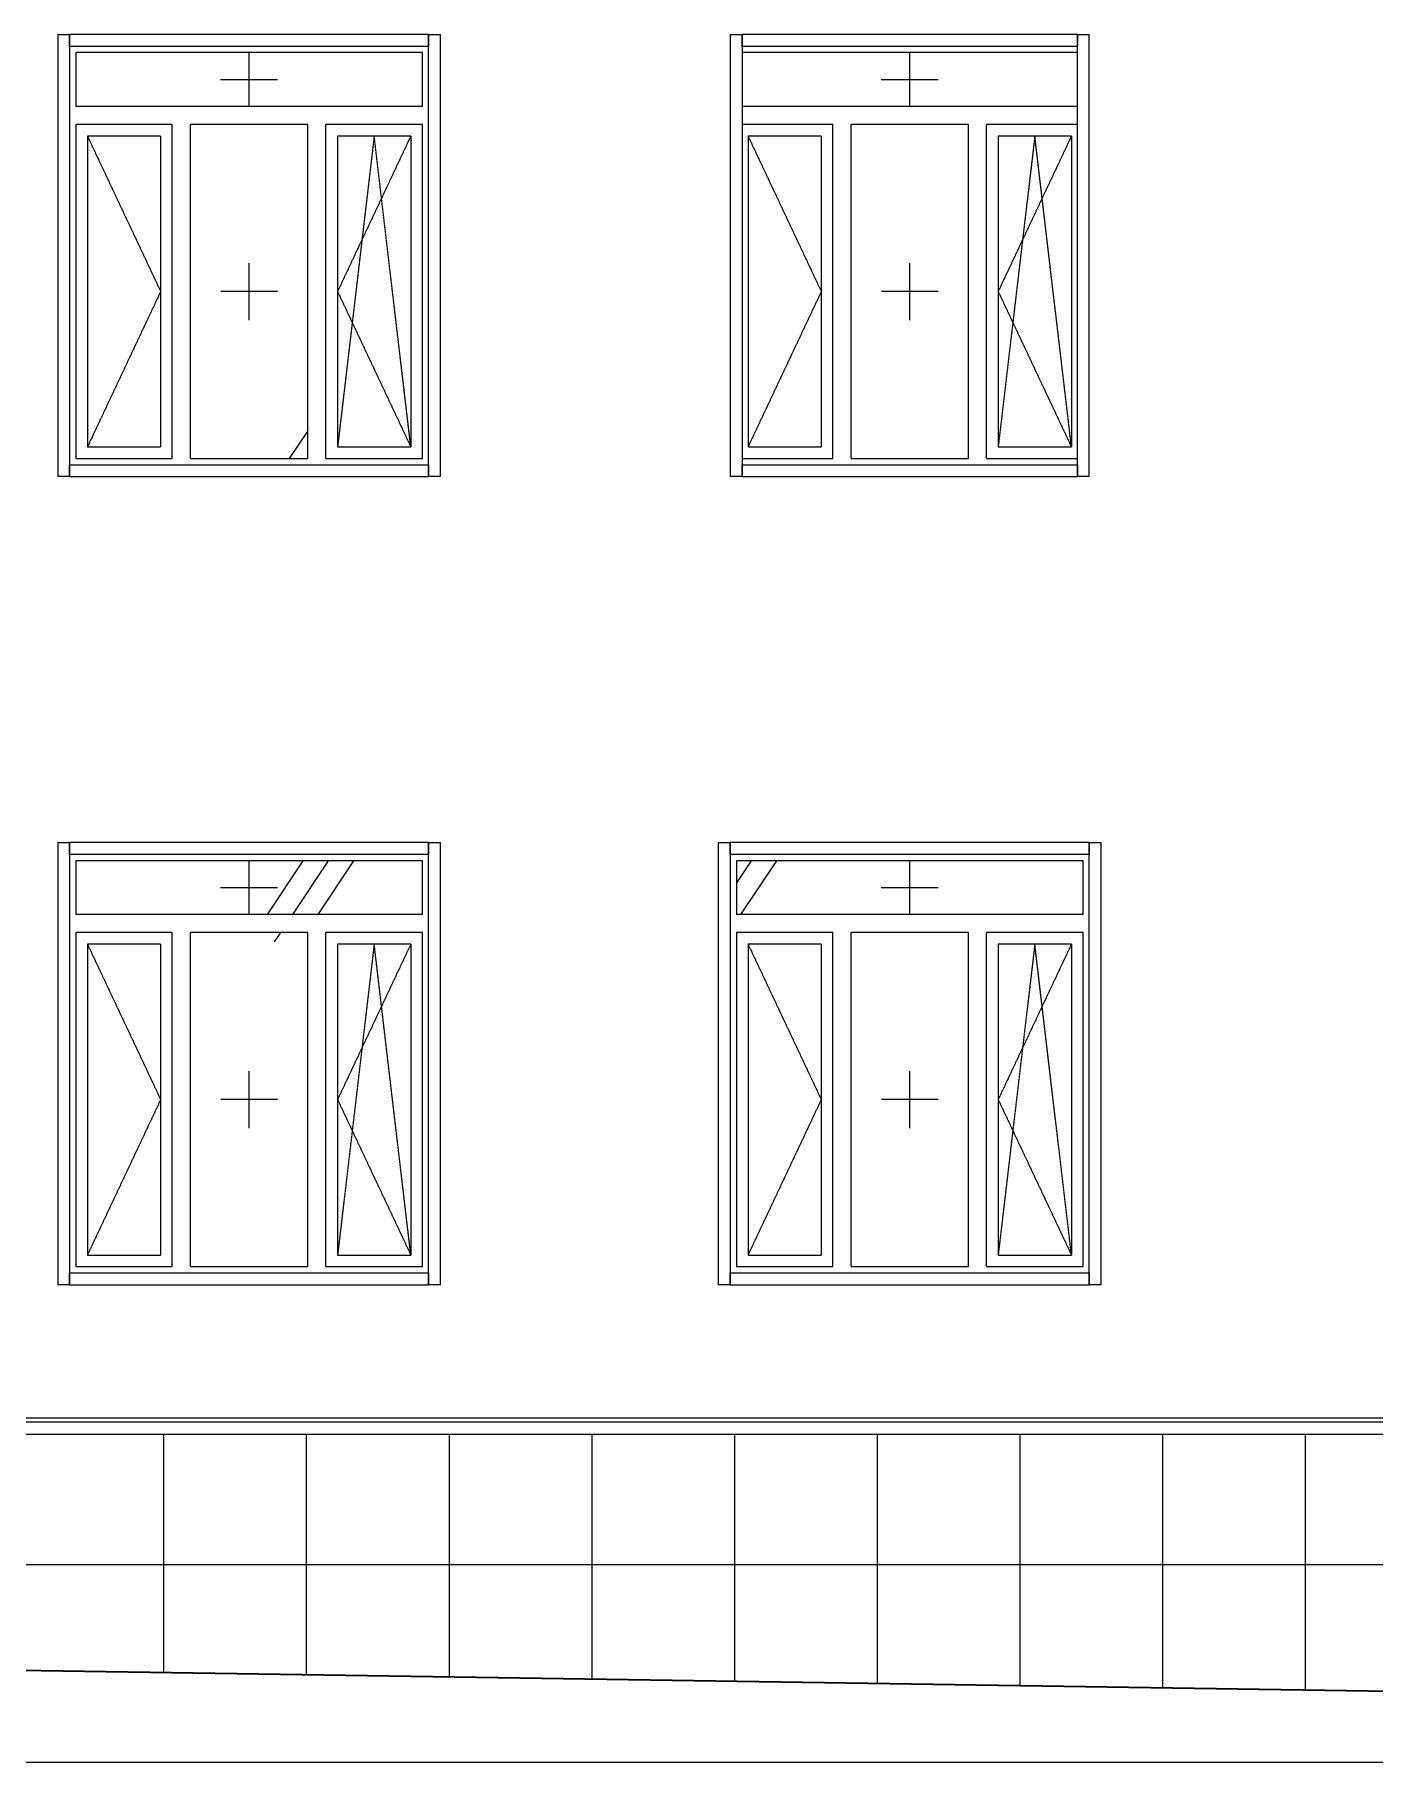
# Model space of a CAD drawing. Header units: millimetres. Extents: x -515342 to 330399, y -224905 to 507333.
# Drawn here: x 287671 to 293306, y 818 to 8088 of the extents above; entities that cross this region are included whole.
import ezdxf

# ---------------------------------------------------------------- set-up
doc = ezdxf.new("R2010")
doc.units = ezdxf.units.MM
doc.linetypes.add('ASVP_Штриховая_ш2 п1', pattern=[3, 2, -1])
doc.layers.get('0').update_dxf_attribs({"lineweight": 0})
for name, color, linetype, lineweight in [('Витраж', 7, 'Continuous', 0), ('Линии', 7, 'Continuous', 0), ('Ограждение', 7, 'Continuous', 0), ('Окна', 7, 'Continuous', 0), ('Окна открывание', 7, 'Continuous', 0), ('Стены внутренние', 7, 'Continuous', 0), ('Стены наружные', 7, 'Continuous', 0), ('Стены штриховка поверхности', 7, 'Continuous', 0)]:
    doc.layers.add(name, color=color, linetype=linetype, lineweight=lineweight)
pattern_1 = [(236.31, (995.8, 1244.6), (-1777.9963, -3556.002), [641.067, -5769.603]), (236.31, (1031.34, 1137.9), (-1777.9963, -3556.002), [384.64, -6026.03]), (236.31, (818, 1137.9), (-1777.9963, -3556.002), [384.64, -6026.03])]

# ---------------------------------------------------------------- blocks, each defined once
blk = doc.blocks.new('Окно_ПВХ_3Створки_1Фрамуга-верх - АР_Окно_ОП_1820_h_х1570_3ст2фр-в-V8-О_АР_Эскиз_Фасад 1-12 копия 1')
at = {"layer": 'Окна'}
h = blk.add_hatch(dxfattribs=at)
h.set_pattern_fill('FP_1', color=256, style=0, pattern_type=2)
h.set_pattern_definition(pattern_1)
h.paths.add_polyline_path([(68633, 885), (68708.2, 885), (68708.2, 2193), (68400.2, 2193), (68400.2, 885), (68409.3, 885)])
at = {"layer": 'Окна открывание'}
h = blk.add_hatch(dxfattribs=at)
h.set_pattern_fill('FP_1', color=256, style=0, pattern_type=2)
h.set_pattern_definition(pattern_1)
h.paths.add_polyline_path([(67299.2, 2318), (68757.2, 2318), (68757.2, 2544), (67299.2, 2544), (67299.2, 2412.7)])
h = blk.add_hatch(dxfattribs=at)
h.set_pattern_fill('FP_1', color=256, style=0, pattern_type=2)
h.set_pattern_definition(pattern_1)
h.paths.add_polyline_path([(67962, 836), (68275.2, 836), (68275.2, 2242), (67781.2, 2242), (67781.2, 836)])
at = {"layer": 'Окна'}
for p, q in [((68757.2, 2544), (67299.2, 2544)), ((67299.2, 2544), (67299.2, 2318)), ((68757.2, 2318), (68757.2, 2544)), ((68757.2, 2318), (67299.2, 2318)), ((67705.2, 2242), (67299.2, 2242)), ((67299.2, 2242), (67299.2, 836)), ((67348.2, 2193), (67348.2, 885)), ((67656.2, 2193), (67348.2, 2193)), ((67656.2, 2193), (67656.2, 885)), ((67705.2, 836), (67705.2, 2242)), ((68275.2, 2242), (67781.2, 2242)), ((67781.2, 836), (67781.2, 2242)), ((68275.2, 836), (68275.2, 2242)), ((68757.2, 2242), (68351.2, 2242)), ((68351.2, 836), (68351.2, 2242)), ((68400.2, 2193), (68400.2, 885)), ((68708.2, 2193), (68400.2, 2193)), ((68708.2, 2193), (68708.2, 885)), ((68757.2, 836), (68757.2, 2242)), ((67348.2, 885), (67656.2, 885)), ((68400.2, 885), (68708.2, 885)), ((67299.2, 836), (67705.2, 836)), ((67781.2, 836), (68275.2, 836)), ((68351.2, 836), (68757.2, 836))]:
    blk.add_line(p, q, dxfattribs=at)
at = {"layer": 'Окна открывание', "linetype": 'ASVP_Штриховая_ш2 п1'}
for p, q in [((68028.2, 2318), (68028.2, 2544)), ((67908.2, 2431), (68148.2, 2431)), ((67348.2, 2193), (67656.2, 1539)), ((68554.2, 2193), (68400.2, 885)), ((68708.2, 2193), (68400.2, 1539)), ((68708.2, 885), (68554.2, 2193)), ((68028.2, 1419), (68028.2, 1659)), ((67656.2, 1539), (67348.2, 885)), ((68148.2, 1539), (67908.2, 1539)), ((68400.2, 1539), (68708.2, 885))]:
    blk.add_line(p, q, dxfattribs=at)
blk = doc.blocks.new('Окно_ПВХ_3Створки_1Фрамуга-верх - АР_Окно_ОП_1820_h_х1570_3ст2фр-в-V9-О_АР_Эскиз_Фасад 1-12 копия 1')
at = {"layer": 'Окна'}
h = blk.add_hatch(dxfattribs=at)
h.set_pattern_fill('FP_1', color=256, style=0, pattern_type=2)
h.set_pattern_definition(pattern_1)
h.paths.add_polyline_path([(64830.6, 885), (64878, 885), (64878, 2193), (64570, 2193), (64570, 885), (64607, 885)])
at = {"layer": 'Окна открывание'}
h = blk.add_hatch(dxfattribs=at)
h.set_pattern_fill('FP_1', color=256, style=0, pattern_type=2)
h.set_pattern_definition(pattern_1)
h.paths.add_polyline_path([(65369.2, 2318), (65979, 2318), (65979, 2544), (64521, 2544), (64521, 2318), (65080, 2318)])
h = blk.add_hatch(dxfattribs=at)
h.set_pattern_fill('FP_1', color=256, style=0, pattern_type=2)
h.set_pattern_definition(pattern_1)
h.paths.add_polyline_path([(65003, 836), (65497, 836), (65497, 2242), (65003, 2242), (65003, 887.4)])
at = {"layer": 'Окна'}
for p, q in [((65979, 2544), (64521, 2544)), ((64521, 2544), (64521, 2318)), ((65979, 2318), (65979, 2544)), ((65979, 2318), (64521, 2318)), ((64927, 2242), (64521, 2242)), ((64521, 2242), (64521, 836)), ((64570, 2193), (64570, 885)), ((64878, 2193), (64570, 2193)), ((64878, 2193), (64878, 885)), ((64927, 836), (64927, 2242)), ((65497, 2242), (65003, 2242)), ((65003, 836), (65003, 2242)), ((65497, 836), (65497, 2242)), ((65979, 2242), (65573, 2242)), ((65573, 836), (65573, 2242)), ((65622, 2193), (65622, 885)), ((65930, 2193), (65622, 2193)), ((65930, 2193), (65930, 885)), ((65979, 836), (65979, 2242)), ((64570, 885), (64878, 885)), ((65622, 885), (65930, 885)), ((64521, 836), (64927, 836)), ((65003, 836), (65497, 836)), ((65573, 836), (65979, 836))]:
    blk.add_line(p, q, dxfattribs=at)
at = {"layer": 'Окна открывание', "linetype": 'ASVP_Штриховая_ш2 п1'}
for p, q in [((65250, 2318), (65250, 2544)), ((65130, 2431), (65370, 2431)), ((64570, 2193), (64878, 1539)), ((65776, 2193), (65622, 885)), ((65930, 2193), (65622, 1539)), ((65930, 885), (65776, 2193)), ((65250, 1419), (65250, 1659)), ((64878, 1539), (64570, 885)), ((65370, 1539), (65130, 1539)), ((65622, 1539), (65930, 885))]:
    blk.add_line(p, q, dxfattribs=at)
blk = doc.blocks.new('Окно_ПВХ_3Створки_1Фрамуга-верх - АР_Окно_ОП_1820_h_х1570_3ст2фр-в-V46-О_АР_Эскиз_Фасад 1-12 копия 1')
at = {"layer": 'Окна'}
h = blk.add_hatch(dxfattribs=at)
h.set_pattern_fill('FP_1', color=256, style=0, pattern_type=2)
h.set_pattern_definition(pattern_1)
h.paths.add_polyline_path([(68409.3, 4285), (68708.2, 4285), (68708.2, 5593), (68400.2, 5593), (68400.2, 4285)])
at = {"layer": 'Окна открывание'}
h = blk.add_hatch(dxfattribs=at)
h.set_pattern_fill('FP_1', color=256, style=0, pattern_type=2)
h.set_pattern_definition(pattern_1)
h.paths.add_polyline_path([(68185.7, 4236), (68275.2, 4236), (68275.2, 5642), (67781.2, 5642), (67781.2, 4236), (67962, 4236)])
at = {"layer": 'Окна'}
for p, q in [((68733.2, 5944), (67323.2, 5944)), ((68733.2, 5718), (67323.2, 5718)), ((67705.2, 5642), (67323.2, 5642)), ((67705.2, 4236), (67705.2, 5642)), ((68275.2, 5642), (67781.2, 5642)), ((67781.2, 4236), (67781.2, 5642)), ((68275.2, 4236), (68275.2, 5642)), ((68733.2, 5642), (68351.2, 5642)), ((68351.2, 4236), (68351.2, 5642)), ((67348.2, 5593), (67348.2, 4285)), ((67656.2, 5593), (67348.2, 5593)), ((67656.2, 5593), (67656.2, 4285)), ((68400.2, 5593), (68400.2, 4285)), ((68708.2, 5593), (68400.2, 5593)), ((68708.2, 5593), (68708.2, 4285)), ((67323.2, 4236), (67705.2, 4236)), ((67348.2, 4285), (67656.2, 4285)), ((67781.2, 4236), (68275.2, 4236)), ((68351.2, 4236), (68733.2, 4236)), ((68400.2, 4285), (68708.2, 4285))]:
    blk.add_line(p, q, dxfattribs=at)
at = {"layer": 'Окна открывание', "linetype": 'ASVP_Штриховая_ш2 п1'}
for p, q in [((68028.2, 5718), (68028.2, 5944)), ((67908.2, 5831), (68148.2, 5831)), ((67348.2, 5593), (67656.2, 4939)), ((68554.2, 5593), (68400.2, 4285)), ((68708.2, 5593), (68400.2, 4939)), ((68708.2, 4285), (68554.2, 5593)), ((68028.2, 4819), (68028.2, 5059)), ((67656.2, 4939), (67348.2, 4285)), ((68148.2, 4939), (67908.2, 4939)), ((68400.2, 4939), (68708.2, 4285))]:
    blk.add_line(p, q, dxfattribs=at)
blk = doc.blocks.new('Окно_ПВХ_3Створки_1Фрамуга-верх - АР_Окно_ОП_1820_h_х1570_3ст2фр-в-V47-О_АР_Эскиз_Фасад 1-12 копия 1')
at = {"layer": 'Окна'}
h = blk.add_hatch(dxfattribs=at)
h.set_pattern_fill('FP_1', color=256, style=0, pattern_type=2)
h.set_pattern_definition(pattern_1)
h.paths.add_polyline_path([(64570, 4285), (64878, 4285), (64878, 5593), (64570, 5593), (64570, 4427.6)])
at = {"layer": 'Окна открывание'}
h = blk.add_hatch(dxfattribs=at)
h.set_pattern_fill('FP_1', color=256, style=0, pattern_type=2)
h.set_pattern_definition(pattern_1)
h.paths.add_polyline_path([(65130, 4236), (65497, 4236), (65497, 5642), (65003, 5642), (65003, 4236), (65098.4, 4236)])
at = {"layer": 'Окна'}
for p, q in [((65979, 5944), (64521, 5944)), ((64521, 5944), (64521, 5718)), ((65979, 5718), (65979, 5944)), ((65979, 5718), (64521, 5718)), ((64927, 5642), (64521, 5642)), ((64521, 5642), (64521, 4236)), ((64927, 4236), (64927, 5642)), ((65497, 5642), (65003, 5642)), ((65003, 4236), (65003, 5642)), ((65497, 4236), (65497, 5642)), ((65979, 5642), (65573, 5642)), ((65573, 4236), (65573, 5642)), ((65979, 4236), (65979, 5642)), ((64570, 5593), (64570, 4285)), ((64878, 5593), (64570, 5593)), ((64878, 5593), (64878, 4285)), ((65622, 5593), (65622, 4285)), ((65930, 5593), (65622, 5593)), ((65930, 5593), (65930, 4285)), ((64521, 4236), (64927, 4236)), ((64570, 4285), (64878, 4285)), ((65003, 4236), (65497, 4236)), ((65573, 4236), (65979, 4236)), ((65622, 4285), (65930, 4285))]:
    blk.add_line(p, q, dxfattribs=at)
at = {"layer": 'Окна открывание', "linetype": 'ASVP_Штриховая_ш2 п1'}
for p, q in [((65250, 5718), (65250, 5944)), ((65130, 5831), (65370, 5831)), ((64570, 5593), (64878, 4939)), ((65776, 5593), (65622, 4285)), ((65930, 5593), (65622, 4939)), ((65930, 4285), (65776, 5593)), ((65250, 4819), (65250, 5059)), ((64878, 4939), (64570, 4285)), ((65370, 4939), (65130, 4939)), ((65622, 4939), (65930, 4285))]:
    blk.add_line(p, q, dxfattribs=at)
blk = doc.blocks.new('Прямоугольный импост - АР_Откос_Металлический_50х330 Белый Правый-9899488-О_АР_Эскиз_Фасад 1-12 копия 1')
at = {"layer": 'Витраж'}
for p, q in [((30162.6, 2570), (30162.6, 2620)), ((31672.6, 2620), (30162.6, 2620)), ((31672.6, 2620), (31672.6, 2570)), ((31672.6, 2570), (30162.6, 2570))]:
    blk.add_line(p, q, dxfattribs=at)
blk = doc.blocks.new('Прямоугольный импост - АР_Откос_Металлический_50х330 Белый Левый-9898756-О_АР_Эскиз_Фасад 1-12 копия 1')
at = {"layer": 'Витраж'}
for p, q in [((30162.6, 760), (30162.6, 810)), ((30162.6, 810), (31672.6, 810)), ((31672.6, 810), (31672.6, 760)), ((30162.6, 760), (31672.6, 760))]:
    blk.add_line(p, q, dxfattribs=at)
blk = doc.blocks.new('Прямоугольный импост - АР_Откос_Металлический_50х330 Белый Правый-9899489-О_АР_Эскиз_Фасад 1-12 копия 1')
at = {"layer": 'Витраж'}
for p, q in [((30112.6, 2620), (30162.6, 2620)), ((30112.6, 2620), (30112.6, 760)), ((30162.6, 2620), (30162.6, 760)), ((30162.6, 760), (30112.6, 760))]:
    blk.add_line(p, q, dxfattribs=at)
blk = doc.blocks.new('Прямоугольный импост - АР_Откос_Металлический_50х330 Белый Левый-9898757-О_АР_Эскиз_Фасад 1-12 копия 1')
at = {"layer": 'Витраж'}
for p, q in [((31672.6, 2620), (31722.6, 2620)), ((31672.6, 760), (31672.6, 2620)), ((31722.6, 760), (31722.6, 2620)), ((31722.6, 760), (31672.6, 760))]:
    blk.add_line(p, q, dxfattribs=at)
blk = doc.blocks.new('Прямоугольный импост - АР_Откос_Металлический_50х330 Коричневый Правый-9899913-О_АР_Эскиз_Фасад 1-12 копия 1')
at = {"layer": 'Витраж'}
for p, q in [((38590.1, 2570), (38590.1, 2620)), ((40000.1, 2620), (38590.1, 2620)), ((40000.1, 2620), (40000.1, 2570)), ((40000.1, 2570), (38590.1, 2570))]:
    blk.add_line(p, q, dxfattribs=at)
blk = doc.blocks.new('Прямоугольный импост - АР_Откос_Металлический_50х330 Коричневый Левый-9899767-О_АР_Эскиз_Фасад 1-12 копия 1')
at = {"layer": 'Витраж'}
for p, q in [((38590.1, 760), (38590.1, 810)), ((38590.1, 810), (40000.1, 810)), ((40000.1, 810), (40000.1, 760)), ((38590.1, 760), (40000.1, 760))]:
    blk.add_line(p, q, dxfattribs=at)
blk = doc.blocks.new('Прямоугольный импост - АР_Откос_Металлический_50х330 Коричневый Правый-9899914-О_АР_Эскиз_Фасад 1-12 копия 1')
at = {"layer": 'Витраж'}
for p, q in [((38540.1, 2620), (38590.1, 2620)), ((38540.1, 2620), (38540.1, 760)), ((38590.1, 2620), (38590.1, 760)), ((38590.1, 760), (38540.1, 760))]:
    blk.add_line(p, q, dxfattribs=at)
blk = doc.blocks.new('Прямоугольный импост - АР_Откос_Металлический_50х330 Коричневый Левый-9899768-О_АР_Эскиз_Фасад 1-12 копия 1')
at = {"layer": 'Витраж'}
for p, q in [((40000.1, 2620), (40050.1, 2620)), ((40000.1, 760), (40000.1, 2620)), ((40050.1, 760), (40050.1, 2620)), ((40050.1, 760), (40000.1, 760))]:
    blk.add_line(p, q, dxfattribs=at)
blk = doc.blocks.new('Ограждение - Ограждение-9978475-О_АР_Эскиз_Фасад 1-12 копия 1')
at = {"layer": 'Ограждение'}
for p, q in [((79872.6, 181.8), (61094.9, 181.8)), ((79872.6, 130), (61094.9, 130))]:
    blk.add_line(p, q, dxfattribs=at)
blk = doc.blocks.new('СД_Люблино_Фасады_rvt-1-О_АР_Эскиз_Фасад 1-12 копия 1')
at = {"layer": 'Стены штриховка поверхности', "true_color": 0xcacaca}
h = blk.add_hatch(dxfattribs=at)
h.set_pattern_fill('FP_3', color=9, style=0, pattern_type=2)
h.set_pattern_definition([(0, (60215, -3150), (0, 600), []), (90, (60215, -3150), (-600, 4e-14), [])])
h.paths.add_polyline_path([(79924.6, -1099.2), (79924.6, 150), (79872.6, 150), (79872.6, 130), (61095, 130), (61095, 65.5), (61100, 65.5), (61100, 50.5), (61095, 50.5), (61095, -676.8), (61100, -676.8), (61100, -691.8), (61095, -691.8), (61096, -704.3), (61096.5, -704.3), (61096.5, -754.3), (61095, -754.3), (61095, -812.5), (70613.1, -957.4), (70613.1, -650), (72793.1, -650), (72793.1, -990.6), (79911.7, -1099)])
h.paths.add_polyline_path([(60995, -811), (60995, -754.3), (60993.5, -754.3), (60993.5, -704.3), (60995, -704.3), (60995, -691.8), (60990, -691.8), (60990, -676.8), (60995, -676.8), (60995, 50.5), (60990, 50.5), (60990, 65.5), (60995, 65.5), (60995, 130), (60501.8, 130), (60502.9, -522.5), (60506.8, -522.5), (60506.8, -537.5), (60501.8, -537.5), (60501.4, -657.7), (60521.4, -664.6), (60521.4, -768.9), (60401.4, -730.3), (60401.4, -600), (60399.9, -600), (60399.9, -550), (60401.8, -550), (60401.4, -537.5), (60398.7, -537.5), (60396.9, -534.3), (60396.8, -534.9), (60365, -535), (60365, -800), (60274, -800), (60993.5, -811)])
h.paths.add_polyline_path([(72773.1, -647.6), (70633.1, -647.6), (70633.1, -340.1), (72773.1, -340.1), (72773.1, -628.3)])
h.paths.add_polyline_path([(60398.7, -537.5), (60397.7, -537.5), (60397.4, -533.2)])
h.paths.add_polyline_path([(60397, -530), (60398.7, -522.5), (60401.8, -522.5), (60401.8, 180), (60365, 180), (60365, -525.1), (60396.9, -525.7), (60397, -528.7)])
at = {"layer": 'Стены внутренние'}
for p, q in [((61094.9, 200), (80000, 200)), ((61095, -812.5), (70613.1, -957.4))]:
    blk.add_line(p, q, dxfattribs=at)
at = {"layer": 'Стены наружные'}
blk.add_line((61095, -813), (70613.1, -957.7), dxfattribs=at)
at = {"layer": 'Витраж', "lineweight": 9}
for name, p in [('Прямоугольный импост - АР_Откос_Металлический_50х330 Белый Правый-9899489-О_АР_Эскиз_Фасад 1-12 копия 1', (34332.4, 3400)), ('Прямоугольный импост - АР_Откос_Металлический_50х330 Белый Правый-9899488-О_АР_Эскиз_Фасад 1-12 копия 1', (34332.4, 3400)), ('Прямоугольный импост - АР_Откос_Металлический_50х330 Белый Левый-9898757-О_АР_Эскиз_Фасад 1-12 копия 1', (34332.4, 3400)), ('Прямоугольный импост - АР_Откос_Металлический_50х330 Коричневый Правый-9899914-О_АР_Эскиз_Фасад 1-12 копия 1', (28733.1, 3400)), ('Прямоугольный импост - АР_Откос_Металлический_50х330 Коричневый Правый-9899913-О_АР_Эскиз_Фасад 1-12 копия 1', (28733.1, 3400)), ('Прямоугольный импост - АР_Откос_Металлический_50х330 Коричневый Левый-9899768-О_АР_Эскиз_Фасад 1-12 копия 1', (28733.1, 3400)), ('Прямоугольный импост - АР_Откос_Металлический_50х330 Белый Левый-9898756-О_АР_Эскиз_Фасад 1-12 копия 1', (34332.4, 3400)), ('Прямоугольный импост - АР_Откос_Металлический_50х330 Коричневый Левый-9899767-О_АР_Эскиз_Фасад 1-12 копия 1', (28733.1, 3400)), ('Прямоугольный импост - АР_Откос_Металлический_50х330 Белый Правый-9899489-О_АР_Эскиз_Фасад 1-12 копия 1', (34332.4, 0)), ('Прямоугольный импост - АР_Откос_Металлический_50х330 Белый Правый-9899488-О_АР_Эскиз_Фасад 1-12 копия 1', (34332.4, 0)), ('Прямоугольный импост - АР_Откос_Металлический_50х330 Белый Левый-9898757-О_АР_Эскиз_Фасад 1-12 копия 1', (34332.4, 0)), ('Прямоугольный импост - АР_Откос_Металлический_50х330 Белый Правый-9899489-О_АР_Эскиз_Фасад 1-12 копия 1', (37110.6, 0)), ('Прямоугольный импост - АР_Откос_Металлический_50х330 Белый Правый-9899488-О_АР_Эскиз_Фасад 1-12 копия 1', (37110.6, 0)), ('Прямоугольный импост - АР_Откос_Металлический_50х330 Белый Левый-9898757-О_АР_Эскиз_Фасад 1-12 копия 1', (37110.6, 0)), ('Прямоугольный импост - АР_Откос_Металлический_50х330 Белый Левый-9898756-О_АР_Эскиз_Фасад 1-12 копия 1', (34332.4, 0)), ('Прямоугольный импост - АР_Откос_Металлический_50х330 Белый Левый-9898756-О_АР_Эскиз_Фасад 1-12 копия 1', (37110.6, 0))]:
    blk.add_blockref(name, p, dxfattribs=at)
at = {"layer": 'Ограждение', "lineweight": 9}
blk.add_blockref('Ограждение - Ограждение-9978475-О_АР_Эскиз_Фасад 1-12 копия 1', (0, 0), dxfattribs=at)
at = {"layer": 'Окна', "lineweight": 9}
for name in ['Окно_ПВХ_3Створки_1Фрамуга-верх - АР_Окно_ОП_1820_h_х1570_3ст2фр-в-V47-О_АР_Эскиз_Фасад 1-12 копия 1', 'Окно_ПВХ_3Створки_1Фрамуга-верх - АР_Окно_ОП_1820_h_х1570_3ст2фр-в-V46-О_АР_Эскиз_Фасад 1-12 копия 1', 'Окно_ПВХ_3Створки_1Фрамуга-верх - АР_Окно_ОП_1820_h_х1570_3ст2фр-в-V9-О_АР_Эскиз_Фасад 1-12 копия 1', 'Окно_ПВХ_3Створки_1Фрамуга-верх - АР_Окно_ОП_1820_h_х1570_3ст2фр-в-V8-О_АР_Эскиз_Фасад 1-12 копия 1']:
    blk.add_blockref(name, (0, 0), dxfattribs=at)

msp = doc.modelspace()

# ---------------------------------------------------------------- linework, layer by layer
at = {"layer": 'Линии'}
for p, q in [((303235.0883, 963.3132), (283597.3997, 1264.6212)), ((312067.6391, 817.7355), (283597.3997, 817.7355))]:
    msp.add_line(p, q, dxfattribs=at)

# ---------------------------------------------------------------- block references
msp.add_blockref('СД_Люблино_Фасады_rvt-1-О_АР_Эскиз_Фасад 1-12 копия 1', (223323.3997, 2067.7355))

doc.saveas('drawing.dxf')
